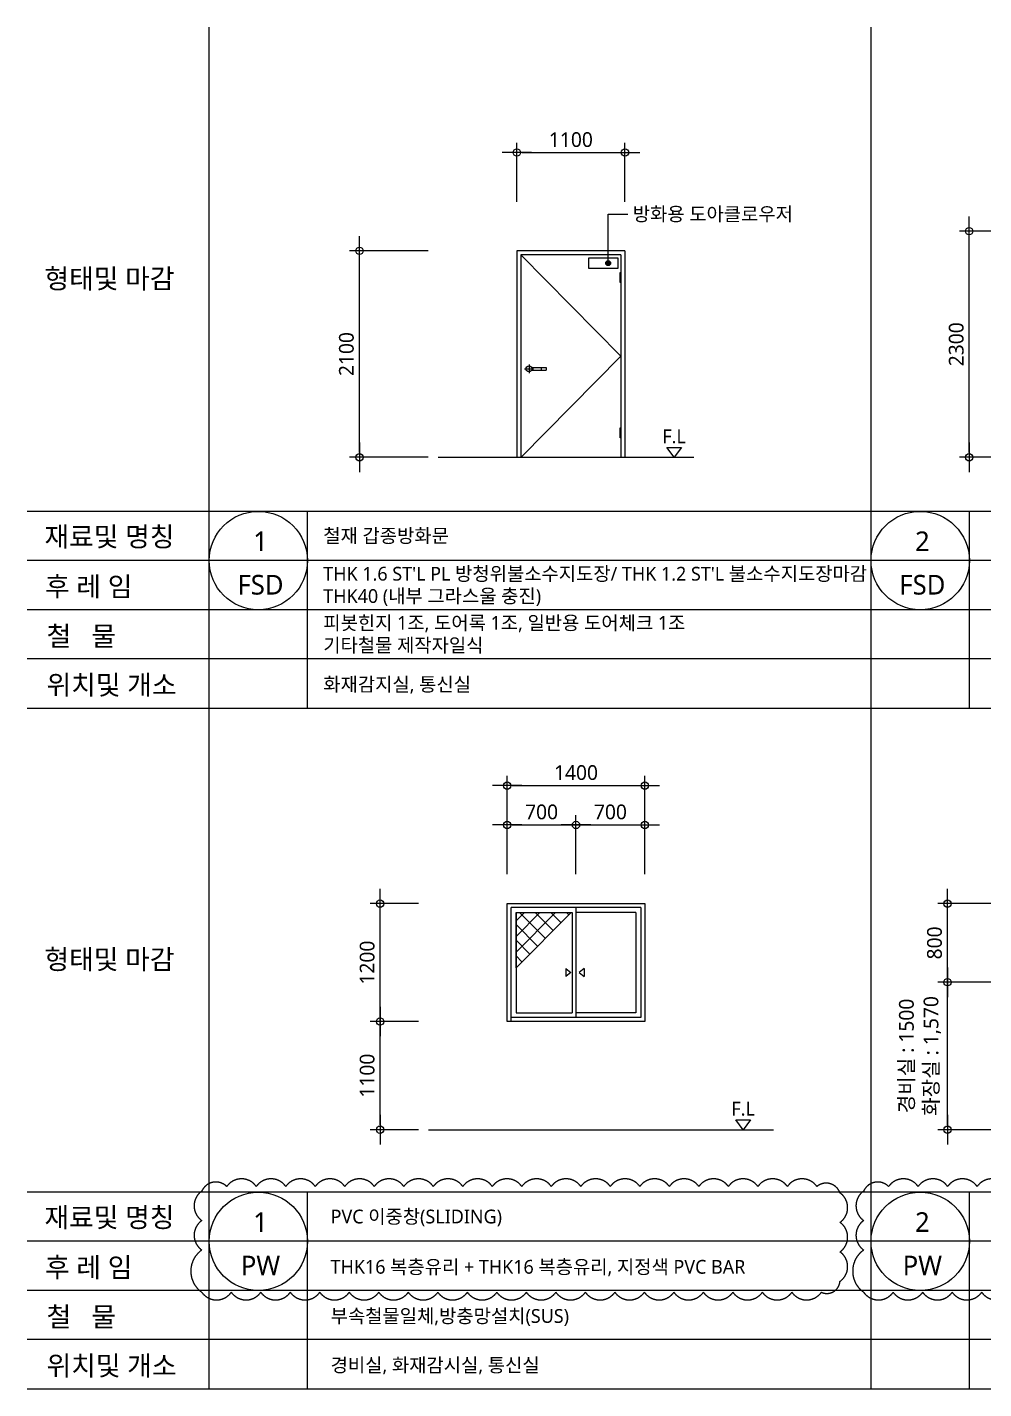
# Model space of a CAD drawing. Header units: millimetres. Extents: x 184384 to 428726, y 73696 to 101396.
# Drawn here: x 389418 to 399144, y 87546 to 101396 of the extents above; entities that cross this region are included whole.
import ezdxf
from ezdxf.enums import TextEntityAlignment as Align

# ---------------------------------------------------------------- set-up
doc = ezdxf.new("R2010")
doc.units = ezdxf.units.MM
doc.header["$LTSCALE"] = 100
doc.header["$MEASUREMENT"] = 0
doc.header["$PDSIZE"] = -10
doc.linetypes.add('ACAD_ISO03W100', pattern=[30, 12, -18])
doc.linetypes.add('CEN', pattern=[62, 60, -1, 0, -1])
doc.layers.get('0').update_dxf_attribs({"linetype": 'CONTINUOUS'})
doc.layers.get('DEFPOINTS').update_dxf_attribs({"color": 171, "linetype": 'CONTINUOUS'})
for name, color, linetype in [('BOX', 7, 'CONTINUOUS'), ('center(창호)', 1, 'CEN'), ('DOOR', 4, 'CONTINUOUS'), ('DOOR-ELE', 252, 'CONTINUOUS'), ('ELE-7', 8, 'CONTINUOUS'), ('hatch', 8, 'CONTINUOUS'), ('NDIM', 7, 'CONTINUOUS'), ('OPEN', 1, 'CONTINUOUS'), ('SYM', 7, 'CONTINUOUS'), ('TEX', 3, 'CONTINUOUS'), ('TEXT', 3, 'CONTINUOUS'), ('TEXT-기입', 6, 'CONTINUOUS'), ('txt', 3, 'CONTINUOUS'), ('WIN', 4, 'CONTINUOUS'), ('WIN-G', 252, 'CONTINUOUS')]:
    doc.layers.add(name, color=color, linetype=linetype)
doc.layers.add('VE변경사항적용-20220616', color=10, linetype='CONTINUOUS', plot=False)
doc.styles.add('CGS', font='cgse', dxfattribs={"bigfont": 'cgs'})
doc.styles.add('나눔바른고딕', font='NanumBarunGothic.ttf')
doc.dimstyles.new('NDIM 1200', dxfattribs={"dimscale": 500, "dimtxt": 3, "dimasz": 1, "dimexe": 2, "dimexo": 2, "dimgap": 1, "dimtad": 1, "dimdec": 0, "dimdsep": 46, "dimtxsty": 'CGS', "dimblk": 'DOT0', "dimcen": 1, "dimdle": 8, "dimclrd": 2, "dimclre": 2, "dimclrt": 2, "dimadec": 0, "dimazin": 0, "dimtfac": 1, "dimtdec": 0, "dimtix": 1, "dimtmove": 2, "dimatfit": 3, "dimldrblk": 'DOT0', "dimfxl": 1, "dimtolj": 1, "dimtzin": 0, "dimlwd": -1, "dimlwe": -1, "dimarcsym": 0})

# ---------------------------------------------------------------- blocks, each defined once
blk = doc.blocks.new('DOT0')
blk.add_line((-3, 0), (3, 0))
at = {"color": 6}
blk.add_circle((0, 0), 0.75, dxfattribs=at)
blk = doc.blocks.new('*D151')
at = {"layer": 'DEFPOINTS', "color": 0, "ltscale": 0.4, "transparency": 16777216}
for p in [(395496, 100121), (394396, 99521), (395496, 99521)]:
    blk.add_point(p, dxfattribs=at)
at = {"layer": 'NDIM', "ltscale": 0.4, "transparency": 16777216}
for p, q in [((394396, 99621), (394396, 100221)), ((395496, 99621), (395496, 100221)), ((394446, 100121), (395446, 100121))]:
    blk.add_line(p, q, dxfattribs=at)
at = {"layer": 'NDIM', "ltscale": 0.4, "transparency": 16777216, "xscale": 50, "yscale": 50, "zscale": 50, "rotation": 180}
blk.add_blockref('DOT0', (394396, 100121), dxfattribs=at)
at = {"layer": 'NDIM', "ltscale": 0.4, "transparency": 16777216, "xscale": 50, "yscale": 50, "zscale": 50}
blk.add_blockref('DOT0', (395496, 100121), dxfattribs=at)
at = {"layer": 'NDIM', "ltscale": 0.4, "transparency": 16777216, "insert": (394946, 100252), "char_height": 150, "attachment_point": 5, "style": '나눔바른고딕'}
blk.add_mtext('\\A1;1100', dxfattribs=at)
blk = doc.blocks.new('*D152')
at = {"layer": 'DEFPOINTS', "color": 0, "ltscale": 0.4, "transparency": 16777216}
for p in [(392796, 99121), (393596, 99121), (393596, 97021)]:
    blk.add_point(p, dxfattribs=at)
at = {"layer": 'NDIM', "ltscale": 0.4, "transparency": 16777216}
for p, q in [((393496, 99121), (392696, 99121)), ((392796, 97071), (392796, 99071)), ((393496, 97021), (392696, 97021))]:
    blk.add_line(p, q, dxfattribs=at)
at = {"layer": 'NDIM', "ltscale": 0.4, "transparency": 16777216, "xscale": 50, "yscale": 50, "zscale": 50}
for p, rotation in [((392796, 99121), 90), ((392796, 97021), 270)]:
    blk.add_blockref('DOT0', p, dxfattribs=dict(at, rotation=rotation))
at = {"layer": 'NDIM', "ltscale": 0.4, "transparency": 16777216, "insert": (392664, 98071), "char_height": 150, "attachment_point": 5, "rotation": 90, "style": '나눔바른고딕'}
blk.add_mtext('\\A1;2100', dxfattribs=at)
blk = doc.blocks.new('*D158')
at = {"layer": 'DEFPOINTS', "color": 0, "ltscale": 0.4, "transparency": 16777216}
for p in [(398776, 92481), (399976, 92481), (399976, 91681)]:
    blk.add_point(p, dxfattribs=at)
at = {"layer": 'NDIM', "ltscale": 0.4, "transparency": 16777216}
for p, q in [((399876, 92481), (398676, 92481)), ((398776, 91731), (398776, 92431)), ((399876, 91681), (398676, 91681))]:
    blk.add_line(p, q, dxfattribs=at)
at = {"layer": 'NDIM', "ltscale": 0.4, "transparency": 16777216, "xscale": 50, "yscale": 50, "zscale": 50}
for p, rotation in [((398776, 92481), 90), ((398776, 91681), 270)]:
    blk.add_blockref('DOT0', p, dxfattribs=dict(at, rotation=rotation))
at = {"layer": 'NDIM', "ltscale": 0.4, "transparency": 16777216, "insert": (398644, 92081), "char_height": 150, "attachment_point": 5, "rotation": 90, "style": '나눔바른고딕'}
blk.add_mtext('\\A1;800', dxfattribs=at)
blk = doc.blocks.new('*D162')
at = {"layer": 'DEFPOINTS', "color": 0, "ltscale": 0.4, "transparency": 16777216}
for p in [(398776, 91681), (399976, 91681), (399976, 90181)]:
    blk.add_point(p, dxfattribs=at)
at = {"layer": 'NDIM', "ltscale": 0.4, "transparency": 16777216}
for p, q in [((399876, 91681), (398676, 91681)), ((398776, 90231), (398776, 91631)), ((399876, 90181), (398676, 90181))]:
    blk.add_line(p, q, dxfattribs=at)
at = {"layer": 'NDIM', "ltscale": 0.4, "transparency": 16777216, "xscale": 50, "yscale": 50, "zscale": 50}
for p, rotation in [((398776, 91681), 90), ((398776, 90181), 270)]:
    blk.add_blockref('DOT0', p, dxfattribs=dict(at, rotation=rotation))
at = {"layer": 'NDIM', "ltscale": 0.4, "transparency": 16777216, "insert": (398496, 90931), "char_height": 150, "attachment_point": 5, "rotation": 90, "style": '나눔바른고딕'}
blk.add_mtext('\\A1;경비실 : 1500\\P화장실 : 1,570', dxfattribs=at)
blk = doc.blocks.new('*D163')
at = {"layer": 'DEFPOINTS', "color": 0, "ltscale": 0.4, "transparency": 16777216}
for p in [(393006, 92481), (393498, 92481), (393498, 91281)]:
    blk.add_point(p, dxfattribs=at)
at = {"layer": 'NDIM', "ltscale": 0.4, "transparency": 16777216}
for p, q in [((393398, 92481), (392906, 92481)), ((393006, 91331), (393006, 92431)), ((393398, 91281), (392906, 91281))]:
    blk.add_line(p, q, dxfattribs=at)
at = {"layer": 'NDIM', "ltscale": 0.4, "transparency": 16777216, "xscale": 50, "yscale": 50, "zscale": 50}
for p, rotation in [((393006, 92481), 90), ((393006, 91281), 270)]:
    blk.add_blockref('DOT0', p, dxfattribs=dict(at, rotation=rotation))
at = {"layer": 'NDIM', "ltscale": 0.4, "transparency": 16777216, "insert": (392875, 91881), "char_height": 150, "attachment_point": 5, "rotation": 90, "style": '나눔바른고딕'}
blk.add_mtext('\\A1;1200', dxfattribs=at)
blk = doc.blocks.new('*D164')
at = {"layer": 'DEFPOINTS', "color": 0, "ltscale": 0.4, "transparency": 16777216}
for p in [(394998, 93281), (394298, 92681), (394998, 92681)]:
    blk.add_point(p, dxfattribs=at)
at = {"layer": 'NDIM', "ltscale": 0.4, "transparency": 16777216}
for p, q in [((394298, 92781), (394298, 93381)), ((394998, 92781), (394998, 93381)), ((394348, 93281), (394948, 93281))]:
    blk.add_line(p, q, dxfattribs=at)
at = {"layer": 'NDIM', "ltscale": 0.4, "transparency": 16777216, "xscale": 50, "yscale": 50, "zscale": 50, "rotation": 180}
blk.add_blockref('DOT0', (394298, 93281), dxfattribs=at)
at = {"layer": 'NDIM', "ltscale": 0.4, "transparency": 16777216, "xscale": 50, "yscale": 50, "zscale": 50}
blk.add_blockref('DOT0', (394998, 93281), dxfattribs=at)
at = {"layer": 'NDIM', "ltscale": 0.4, "transparency": 16777216, "insert": (394648, 93413), "char_height": 150, "attachment_point": 5, "style": '나눔바른고딕'}
blk.add_mtext('\\A1;700', dxfattribs=at)
blk = doc.blocks.new('*D165')
at = {"layer": 'DEFPOINTS', "color": 0, "ltscale": 0.4, "transparency": 16777216}
for p in [(395698, 93681), (394298, 92681), (395698, 92681)]:
    blk.add_point(p, dxfattribs=at)
at = {"layer": 'NDIM', "ltscale": 0.4, "transparency": 16777216}
for p, q in [((394298, 92781), (394298, 93781)), ((395698, 92781), (395698, 93781)), ((394348, 93681), (395648, 93681))]:
    blk.add_line(p, q, dxfattribs=at)
at = {"layer": 'NDIM', "ltscale": 0.4, "transparency": 16777216, "xscale": 50, "yscale": 50, "zscale": 50, "rotation": 180}
blk.add_blockref('DOT0', (394298, 93681), dxfattribs=at)
at = {"layer": 'NDIM', "ltscale": 0.4, "transparency": 16777216, "xscale": 50, "yscale": 50, "zscale": 50}
blk.add_blockref('DOT0', (395698, 93681), dxfattribs=at)
at = {"layer": 'NDIM', "ltscale": 0.4, "transparency": 16777216, "insert": (394998, 93813), "char_height": 150, "attachment_point": 5, "style": '나눔바른고딕'}
blk.add_mtext('\\A1;1400', dxfattribs=at)
blk = doc.blocks.new('*D166')
at = {"layer": 'DEFPOINTS', "color": 0, "ltscale": 0.4, "transparency": 16777216}
for p in [(395698, 93281), (394998, 92681), (395698, 92681)]:
    blk.add_point(p, dxfattribs=at)
at = {"layer": 'NDIM', "ltscale": 0.4, "transparency": 16777216}
for p, q in [((394998, 92781), (394998, 93381)), ((395698, 92781), (395698, 93381)), ((395048, 93281), (395648, 93281))]:
    blk.add_line(p, q, dxfattribs=at)
at = {"layer": 'NDIM', "ltscale": 0.4, "transparency": 16777216, "xscale": 50, "yscale": 50, "zscale": 50, "rotation": 180}
blk.add_blockref('DOT0', (394998, 93281), dxfattribs=at)
at = {"layer": 'NDIM', "ltscale": 0.4, "transparency": 16777216, "xscale": 50, "yscale": 50, "zscale": 50}
blk.add_blockref('DOT0', (395698, 93281), dxfattribs=at)
at = {"layer": 'NDIM', "ltscale": 0.4, "transparency": 16777216, "insert": (395348, 93413), "char_height": 150, "attachment_point": 5, "style": '나눔바른고딕'}
blk.add_mtext('\\A1;700', dxfattribs=at)
blk = doc.blocks.new('A$C5B470B9A')
at = {"layer": 'WIN'}
for p, q in [((0, 1200), (1400, 1200)), ((0, 0), (0, 1200)), ((1360, 1160), (40, 1160)), ((40, 0), (40, 1160)), ((700, 1160, 1), (700, 40, 1)), ((1360, 1160), (1360, 40)), ((1400, 1200), (1400, 0)), ((1400, 0), (0, 0)), ((1360, 40), (40, 40))]:
    blk.add_line(p, q, dxfattribs=at)
at = {"layer": 'WIN-G'}
for p, q in [((90, 1110), (90, 90)), ((90, 1110), (660, 1110, 1)), ((660, 1110, 1), (660, 90, 1)), ((1310, 1110), (700, 1110, 1)), ((1310, 1110), (1310, 90)), ((596, 540, 1), (646, 500, 1)), ((596, 540, 1), (596, 460, 1)), ((646, 500, 1), (596, 460, 1)), ((783, 540, 1), (733, 500, 1)), ((733, 500, 1), (783, 460, 1)), ((783, 540, 1), (783, 460, 1)), ((90, 90), (660, 90, 1)), ((1310, 90), (700, 90, 1))]:
    blk.add_line(p, q, dxfattribs=at)
blk = doc.blocks.new('*D168')
at = {"layer": 'DEFPOINTS', "color": 0, "ltscale": 0.4, "transparency": 16777216}
for p in [(398996, 99321), (399796, 99321), (399796, 97021)]:
    blk.add_point(p, dxfattribs=at)
at = {"layer": 'NDIM', "ltscale": 0.4, "transparency": 16777216}
for p, q in [((399696, 99321), (398896, 99321)), ((398996, 97071), (398996, 99271)), ((399696, 97021), (398896, 97021))]:
    blk.add_line(p, q, dxfattribs=at)
at = {"layer": 'NDIM', "ltscale": 0.4, "transparency": 16777216, "xscale": 50, "yscale": 50, "zscale": 50}
for p, rotation in [((398996, 99321), 90), ((398996, 97021), 270)]:
    blk.add_blockref('DOT0', p, dxfattribs=dict(at, rotation=rotation))
at = {"layer": 'NDIM', "ltscale": 0.4, "transparency": 16777216, "insert": (398865, 98171), "char_height": 150, "attachment_point": 5, "rotation": 90, "style": '나눔바른고딕'}
blk.add_mtext('\\A1;2300', dxfattribs=at)
blk = doc.blocks.new('A$C68A7729D')
at = {"layer": 'center(창호)'}
for p, q in [((80, 900), (170, 900)), ((125, 945), (125, 855))]:
    blk.add_line(p, q, dxfattribs=at)
at = {"layer": 'DOOR', "ltscale": 1000}
for p, q in [((0, 2100), (0, 0)), ((1100, 2100), (0, 2100)), ((1100, 2100), (1100, 0)), ((40, 2060), (40, 0)), ((1060, 2060), (40, 2060)), ((1060, 2060), (1060, 0)), ((0, 0), (1100, 0))]:
    blk.add_line(p, q, dxfattribs=at)
blk.add_circle((125, 900), 30, dxfattribs=at)
at = {"layer": 'DOOR-ELE', "ltscale": 1000}
for p, q in [((151, 915), (300, 915)), ((151, 885), (300, 885)), ((250, 915), (250, 885)), ((300, 915), (300, 885))]:
    blk.add_line(p, q, dxfattribs=at)
for points in [[(1030, 2025), (730, 2025), (730, 1925), (1030, 1925)], [(1060, 1780), (1050, 1780), (1050, 1880), (1060, 1880)], [(1060, 200), (1050, 200), (1050, 300), (1060, 300)]]:
    blk.add_lwpolyline(points, close=True, dxfattribs=at)
at = {"layer": 'OPEN', "ltscale": 1000}
for p, q in [((40, 2060), (1060, 1030)), ((1060, 1030), (45, 0))]:
    blk.add_line(p, q, dxfattribs=at)
blk = doc.blocks.new('*D180')
at = {"layer": 'DEFPOINTS', "color": 0, "ltscale": 0.4, "transparency": 16777216}
for p in [(393006, 91281), (393498, 91281), (393498, 90181)]:
    blk.add_point(p, dxfattribs=at)
at = {"layer": 'NDIM', "ltscale": 0.4, "transparency": 16777216}
for p, q in [((393398, 91281), (392906, 91281)), ((393006, 90231), (393006, 91231)), ((393398, 90181), (392906, 90181))]:
    blk.add_line(p, q, dxfattribs=at)
at = {"layer": 'NDIM', "ltscale": 0.4, "transparency": 16777216, "xscale": 50, "yscale": 50, "zscale": 50}
for p, rotation in [((393006, 91281), 90), ((393006, 90181), 270)]:
    blk.add_blockref('DOT0', p, dxfattribs=dict(at, rotation=rotation))
at = {"layer": 'NDIM', "ltscale": 0.4, "transparency": 16777216, "insert": (392875, 90731), "char_height": 150, "attachment_point": 5, "rotation": 90, "style": '나눔바른고딕'}
blk.add_mtext('\\A1;1100', dxfattribs=at)

msp = doc.modelspace()

# ---------------------------------------------------------------- hatches: boundary and pattern name
at = {"layer": 'hatch'}
h = msp.add_hatch(dxfattribs=at)
h.set_pattern_fill('_USER', color=252, scale=112.5, angle=45, double=1, pattern_type=0)
h.set_pattern_definition([(45, (388481.64, 78604.18), (-79.5495, 79.5495), []), (135, (388481.64, 78604.18), (-79.5495, -79.5495), [])])
h.paths.add_polyline_path([(394950.5, 92391.1), (394388, 91828.6), (394388, 92391.1)])
at = {"layer": 'SYM', "ltscale": 1000}
h = msp.add_hatch(color=256, dxfattribs=at)
h.dxf.hatch_style = 1
edge = h.paths.add_edge_path()
edge.add_arc((395325.2, 98995.7), 25, 0, 360)

# ---------------------------------------------------------------- linework, layer by layer
at = {"layer": 'BOX', "color": 3}
for p, q in [((391268.1, 87545.8), (391268.1, 101395.8)), ((397998.1, 87545.8), (397998.1, 101395.8)), ((389418.1, 94470.8), (424918.1, 94470.8)), ((389418.1, 87545.8), (424918.1, 87545.8))]:
    msp.add_line(p, q, dxfattribs=at)
at = {"layer": 'BOX'}
for p, q in [((424918.1, 96470.8), (389418.1, 96470.8)), ((392268.1, 94470.8), (392268.1, 96470.8)), ((398998.1, 94470.8), (398998.1, 96470.8)), ((424918.1, 89545.8), (389418.1, 89545.8)), ((392268.1, 87545.8), (392268.1, 89545.8)), ((398998.1, 87545.8), (398998.1, 89545.8))]:
    msp.add_line(p, q, dxfattribs=at)
at = {"layer": 'BOX', "color": 5}
for p, q in [((424918.1, 95970.8), (389418.1, 95970.8)), ((424918.1, 95470.8), (389418.1, 95470.8)), ((424918.1, 94970.8), (389418.1, 94970.8)), ((424918.1, 89045.8), (389418.1, 89045.8)), ((424918.1, 88545.8), (389418.1, 88545.8)), ((424918.1, 88045.8), (389418.1, 88045.8))]:
    msp.add_line(p, q, dxfattribs=at)
at = {"layer": 'BOX', "color": 6}
for p, q in [((392268.1, 95970.8), (391268.1, 95970.8)), ((398998.1, 95970.8), (397998.1, 95970.8)), ((392268.1, 89045.8), (391268.1, 89045.8)), ((398998.1, 89045.8), (397998.1, 89045.8))]:
    msp.add_line(p, q, dxfattribs=at)
for centre in [(391768.1, 95970.8), (398498.1, 95970.8), (391768.1, 89045.8), (398498.1, 89045.8)]:
    msp.add_circle(centre, 500, dxfattribs=at)
at = {"layer": 'center(창호)'}
for p, q in [((393595.5, 97020.7), (396195.5, 97020.7)), ((393498, 90181.1), (397005.9, 90181.1))]:
    msp.add_line(p, q, dxfattribs=at)
at = {"layer": 'hatch', "color": 252}
msp.add_lwpolyline([(394950.5, 92391.1), (394388, 91828.6), (394388, 92391.1)], close=True, dxfattribs=at)
at = {"layer": 'SYM', "ltscale": 1000}
for p, q in [((395325.2, 99495.7), (395525.2, 99495.7)), ((395325.2, 98995.7), (395325.2, 99495.7))]:
    msp.add_line(p, q, dxfattribs=at)
at = {"layer": 'SYM'}
for points in [[(395920.5, 97120.7), (396070.5, 97120.7), (395995.5, 97020.7), (395920.5, 97120.7)], [(396623, 90281.1), (396773, 90281.1), (396698, 90181.1), (396623, 90281.1)]]:
    msp.add_lwpolyline(points, dxfattribs=at)
at = {"layer": 'SYM', "ltscale": 1000}
msp.add_circle((395325.2, 98995.7), 25, dxfattribs=at)
at = {"layer": 'VE변경사항적용-20220616', "linetype": 'ACAD_ISO03W100'}
msp.add_lwpolyline([(391193.1, 88527.7, 0.5205671), (391493.1, 88527.7, 0.5205671), (391793.1, 88527.7, 0.5205671), (392093.1, 88527.7, 0.5205671), (392393.1, 88527.7, 0.5205671), (392693.1, 88527.7, 0.5205671), (392993.1, 88527.7, 0.5205671), (393293.1, 88527.7, 0.5205671), (393593.1, 88527.7, 0.5205671), (393893.1, 88527.7, 0.5205671), (394193.1, 88527.7, 0.5205671), (394493.1, 88527.7, 0.5205671), (394793.1, 88527.7, 0.5205671), (395093.1, 88527.7, 0.5205671), (395393.1, 88527.7, 0.5205671), (395693.1, 88527.7, 0.5205671), (395993.1, 88527.7, 0.5205671), (396293.1, 88527.7, 0.5205671), (396593.1, 88527.7, 0.5205671), (396893.1, 88527.7, 0.5205671), (397193.1, 88527.7, 0.5205671), (397493.1, 88527.7, 0.5205671), (397682.3, 88638.5, 0.5205671), (397682.3, 88938.5, 0.5205671), (397682.3, 89238.5, 0.5205671), (397682.3, 89538.5, 0.5205671), (397447.1, 89603.2, 0.5205671), (397147.1, 89603.2, 0.5205671), (396847.1, 89603.2, 0.5205671), (396547.1, 89603.2, 0.5205671), (396247.1, 89603.2, 0.5205671), (395947.1, 89603.2, 0.5205671), (395647.1, 89603.2, 0.5205671), (395347.1, 89603.2, 0.5205671), (395047.1, 89603.2, 0.5205671), (394747.1, 89603.2, 0.5205671), (394447.1, 89603.2, 0.5205671), (394147.1, 89603.2, 0.5205671), (393847.1, 89603.2, 0.5205671), (393547.1, 89603.2, 0.5205671), (393247.1, 89603.2, 0.5205671), (392947.1, 89603.2, 0.5205671), (392647.1, 89603.2, 0.5205671), (392347.1, 89603.2, 0.5205671), (392047.1, 89603.2, 0.5205671), (391747.1, 89603.2, 0.5205671), (391447.1, 89603.2, 0.5205671), (391193.1, 89557.2, 0.5205671), (391193.1, 89257.2, 0.5205671), (391193.1, 88957.2, 0.5205671)], format="xyb", close=True, dxfattribs=at)
msp.add_lwpolyline([(399377.1, 89603.2, 0.5205671), (399077.1, 89603.2, 0.5205671), (398777.1, 89603.2, 0.5205671), (398477.1, 89603.2, 0.5205671), (398177.1, 89603.2, 0.5205671), (397923.1, 89557.2, 0.5205671), (397923.1, 89257.2, 0.5205671), (397923.1, 88957.2, 0.5205671), (397923.1, 88527.7, 0.5205671), (398223.1, 88527.7, 0.5205671), (398523.1, 88527.7, 0.5205671), (398823.1, 88527.7, 0.5205671), (399123.1, 88527.7, 0.5205671), (399423.1, 88527.7, 0.5205671)], format="xyb", dxfattribs=at)

# ---------------------------------------------------------------- block references
at = {"ltscale": 1000}
for name, p in [('A$C68A7729D', (394395.5, 97020.7)), ('A$C5B470B9A', (394298, 91281.1))]:
    msp.add_blockref(name, p, dxfattribs=at)

# ---------------------------------------------------------------- texts
at = {"layer": 'ELE-7', "style": '나눔바른고딕'}
for s, p in [('화재감지실, 통신실', (392428.4, 94711.3)), ('경비실, 화재감시실, 통신실', (392503, 87786.3))]:
    msp.add_text(s, height=140, dxfattribs=at).set_placement(p, align=Align.MIDDLE_LEFT)
at = {"layer": 'TEX', "style": '나눔바른고딕'}
for p in [(395875.7, 97164.5), (396578.1, 90324.8)]:
    msp.add_text('F.L', height=140, dxfattribs=at).set_placement(p)
at = {"layer": 'TEXT', "style": '나눔바른고딕'}
for s, p in [('1', (391790, 96166.6)), ('2', (398520, 96166.6)), ('FSD', (391790, 95724.5)), ('FSD', (398520, 95724.5)), ('1', (391790, 89241.6)), ('2', (398520, 89241.6)), ('PW', (391790, 88799.5)), ('PW', (398520, 88799.5))]:
    msp.add_text(s, height=200, dxfattribs=at).set_placement(p, align=Align.MIDDLE_CENTER)
at = {"layer": 'TEXT-기입', "style": '나눔바른고딕'}
for s, p in [('방화용 도아클로우저', (395575.2, 99495.7)), ('철재 갑종방화문', (392428.4, 96222.9)), ("THK 1.6 ST'L PL 방청위불소수지도장/ THK 1.2 ST'L 불소수지도장마감", (392428.4, 95836.8)), ('THK40 (내부 그라스울 충진)', (392428.4, 95609.6)), ('피봇힌지 1조, 도어록 1조, 일반용 도어체크 1조', (392428.4, 95336.8)), ('기타철물 제작자일식', (392428.4, 95109.6)), ('PVC 이중창(SLIDING)', (392503, 89297.9)), ('THK16 복층유리 + THK16 복층유리, 지정색 PVC BAR', (392503, 88786.3)), ('부속철물일체,방충망설치(SUS)', (392503, 88286.3))]:
    msp.add_text(s, height=140, dxfattribs=at).set_placement(p, align=Align.MIDDLE_LEFT)
at = {"layer": 'txt', "style": '나눔바른고딕'}
for s, p in [('형태및 마감', (389593, 98739)), ('재료및 명칭', (389593, 96114)), ('후 레 임', (389598.8, 95606.4)), ('철   물', (389615.1, 95102.5)), ('위치및 개소', (389613.9, 94605.7)), ('형태및 마감', (389593, 91814)), ('재료및 명칭', (389593, 89189)), ('후 레 임', (389598.8, 88681.4)), ('철   물', (389615.1, 88177.5)), ('위치및 개소', (389613.9, 87680.7))]:
    msp.add_text(s, height=200, dxfattribs=at).set_placement(p)

# ---------------------------------------------------------------- dimensions: what is measured, and where the dimension line sits
at = {"layer": 'NDIM', "ltscale": 0.4}
for base, p1, p2, picture, middle in [((395495.5, 100120.7), (394395.5, 99520.7), (395495.5, 99520.7), '*D151', (394945.5, 100252.2)), ((395698, 93681.1), (394298, 92681.1), (395698, 92681.1), '*D165', (394998, 93812.5)), ((394998, 93281.1), (394298, 92681.1), (394998, 92681.1), '*D164', (394648, 93412.5)), ((395698, 93281.1), (394998, 92681.1), (395698, 92681.1), '*D166', (395348, 93412.5))]:
    dim = msp.add_linear_dim(base=base, p1=p1, p2=p2, dimstyle='NDIM 1200', override={"dimscale": 50, "dimtxsty": '나눔바른고딕', "dimclrd": 256, "dimclre": 256, "dimclrt": 256}, dxfattribs=at)
    dim.commit()
    dim.dimension.update_dxf_attribs({"geometry": picture, "text_midpoint": middle})
for base, p1, p2, picture, middle in [((398996.1, 99320.7), (399796.1, 97020.7), (399796.1, 99320.7), '*D168', (398864.5, 98170.7)), ((392795.5, 99120.7), (393595.5, 97020.7), (393595.5, 99120.7), '*D152', (392664.1, 98070.7)), ((393006.3, 92481.1), (393498, 91281.1), (393498, 92481.1), '*D163', (392874.8, 91881.1)), ((398775.8, 92481.1), (399975.8, 91681.1), (399975.8, 92481.1), '*D158', (398644.4, 92081.1)), ((393006.3, 91281.1), (393498, 90181.1), (393498, 91281.1), '*D180', (392874.8, 90731.1))]:
    dim = msp.add_linear_dim(base=base, p1=p1, p2=p2, angle=90, dimstyle='NDIM 1200', override={"dimscale": 50, "dimtxsty": '나눔바른고딕', "dimclrd": 256, "dimclre": 256, "dimclrt": 256}, dxfattribs=at)
    dim.commit()
    dim.dimension.update_dxf_attribs({"geometry": picture, "text_midpoint": middle})
dim = msp.add_linear_dim(base=(398775.8, 91681.1), p1=(399975.8, 90181.1), p2=(399975.8, 91681.1), angle=90, text='경비실 : <>\\P화장실 : 1,570', dimstyle='NDIM 1200', override={"dimscale": 50, "dimtxsty": '나눔바른고딕', "dimclrd": 256, "dimclre": 256, "dimclrt": 256}, dxfattribs=at)
dim.commit()
dim.dimension.update_dxf_attribs({"geometry": '*D162', "text_midpoint": (398496.1, 90931.1)})

doc.saveas('drawing.dxf')
